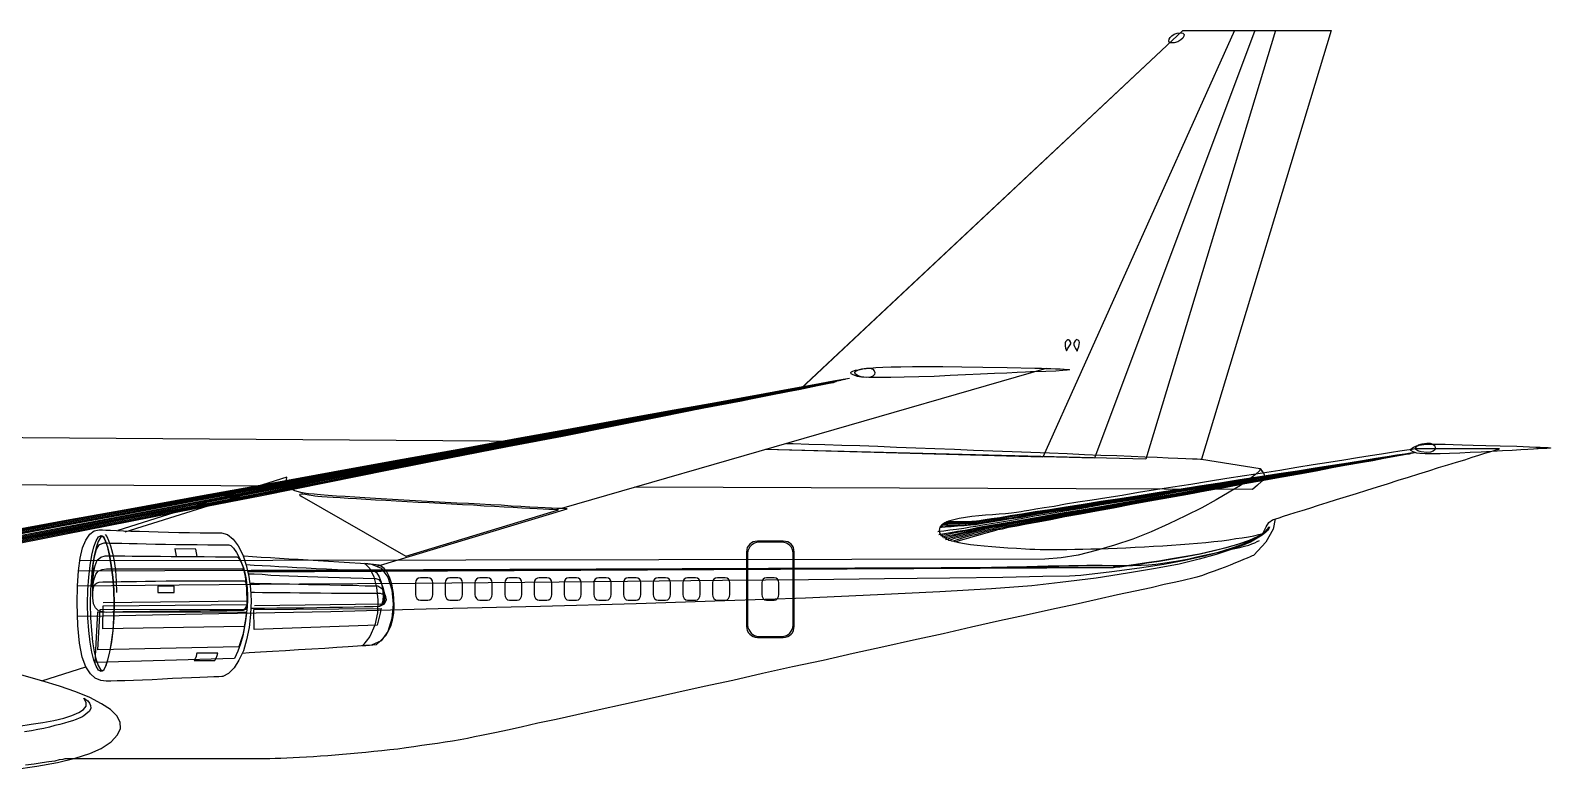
# Model space of a CAD drawing. Extents: x 895 to 2905, y -3 to 221.
# Drawn here: x 1522.3 to 1747.6, y -0.5 to 109 of the extents above; entities that cross this region are included whole.
import ezdxf

# ---------------------------------------------------------------- set-up
doc = ezdxf.new("R2010")
doc.units = 0
doc.header["$MEASUREMENT"] = 0
doc.layers.get('0').update_dxf_attribs({"linetype": 'CONTINUOUS'})

msp = doc.modelspace()

# ---------------------------------------------------------------- linework, layer by layer
for p, q in [((1672.8, 58.93), (1600.99, 38.2)), ((1524, 12.69), (1530.55, 14.72))]:
    msp.add_line(p, q)
at = {"linetype": 'Continuous'}
for points in [[(1700.7, 108.99), (1672.34, 45.77), (1631.21, 46.92)], [(1703.75, 108.99), (1679.96, 45.62), (1631.22, 46.93)], [(1636.47, 55.91), (1693.07, 108.99), (1706.8, 108.99), (1687.59, 45.47), (1631.23, 46.93)], [(1636.4, 55.9), (1693.07, 108.99)], [(1636.47, 55.91), (1693.07, 108.99), (1703.75, 108.99)], [(1636.47, 55.91), (1693.07, 108.99), (1700.7, 108.99)], [(1692.72, 108.63), (1693.07, 108.58), (1693.28, 108.38), (1693.23, 108.12), (1693.07, 107.82), (1692.77, 107.57), (1692.31, 107.31), (1691.8, 107.16), (1691.24, 107.16), (1691.04, 107.26), (1690.99, 107.41), (1691.04, 107.67), (1691.19, 107.92), (1691.45, 108.17), (1691.8, 108.43), (1692.21, 108.58), (1692.72, 108.63)], [(1693.07, 108.99), (1715.03, 108.99), (1695.82, 45.47), (1704.51, 44.09), (1704.96, 43.45)], [(1675.85, 61.52), (1675.9, 61.57), (1676, 61.83), (1676.2, 62.13), (1676.46, 62.59), (1676.46, 62.79), (1676.3, 63), (1676.15, 63.15), (1676.1, 63.2), (1676.05, 63.15), (1675.9, 63.05), (1675.69, 62.89), (1675.64, 62.74), (1675.64, 62.54), (1675.64, 62.28), (1675.69, 61.93), (1675.85, 61.52)], [(1677.42, 61.47), (1677.47, 61.57), (1677.52, 61.78), (1677.68, 62.18), (1677.78, 62.79), (1677.73, 62.95), (1677.57, 63.1), (1677.42, 63.15), (1677.32, 63.2), (1677.27, 63.15), (1677.12, 63), (1676.96, 62.79), (1676.91, 62.64), (1676.91, 62.44), (1677.02, 62.18), (1677.17, 61.88), (1677.42, 61.47)], [(1644.69, 58.68), (1644.95, 58.73), (1645.25, 58.78), (1645.66, 58.88), (1646.17, 58.93), (1646.78, 58.98), (1647.59, 59.08), (1648.61, 59.13), (1649.83, 59.18), (1651.3, 59.18), (1653.03, 59.24), (1655.11, 59.24), (1657.5, 59.24), (1660.3, 59.18), (1663.45, 59.13), (1667.05, 59.08), (1671.12, 58.98), (1671.27, 58.98), (1671.63, 58.98), (1672.14, 58.98), (1672.8, 58.93), (1673.51, 58.93), (1674.22, 58.88), (1674.88, 58.88), (1675.49, 58.83), (1675.95, 58.78), (1676.2, 58.78), (1676.25, 58.73), (1675.95, 58.68), (1675.29, 58.63), (1674.27, 58.52), (1672.75, 58.47), (1670.76, 58.42), (1670.51, 58.42), (1669.75, 58.37), (1668.53, 58.32), (1667, 58.22), (1665.17, 58.17), (1663.09, 58.07), (1660.85, 57.96), (1658.57, 57.86), (1656.23, 57.76), (1653.94, 57.71), (1651.76, 57.66), (1649.78, 57.61), (1648, 57.61), (1646.52, 57.61), (1645.46, 57.66), (1644.85, 57.76), (1644.24, 57.96), (1643.93, 58.12), (1643.88, 58.32), (1643.98, 58.42), (1644.19, 58.52), (1644.44, 58.63), (1644.59, 58.68), (1644.69, 58.68)], [(1646.22, 58.98), (1646.73, 58.98), (1647.13, 58.83), (1647.34, 58.57), (1647.44, 58.32), (1647.39, 58.02), (1647.13, 57.81), (1646.78, 57.66), (1646.22, 57.61), (1645.41, 57.71), (1644.85, 57.86), (1644.54, 58.12), (1644.49, 58.32), (1644.64, 58.52), (1645, 58.73), (1645.51, 58.88), (1646.22, 58.98)], [(1641.85, 57.05), (1641.24, 56.95), (1639.51, 56.59), (1636.66, 56.08), (1632.8, 55.37), (1628.08, 54.46), (1622.43, 53.44), (1616.08, 52.22), (1609.02, 50.9), (1601.29, 49.48), (1593.06, 47.96), (1584.37, 46.33), (1575.27, 44.6), (1565.87, 42.82), (1556.22, 41.04), (1546.41, 39.21), (1536.55, 37.33), (1526.64, 35.5), (1516.83, 33.67)], [(1641.85, 57.05), (1641.24, 56.95), (1639.51, 56.59), (1636.66, 56.08), (1632.8, 55.32), (1628.08, 54.46), (1622.49, 53.39), (1616.08, 52.17), (1609.02, 50.85), (1601.34, 49.38), (1593.11, 47.85), (1584.42, 46.18), (1575.32, 44.5), (1565.92, 42.72), (1556.27, 40.89), (1546.46, 39.01), (1536.6, 37.13), (1526.69, 35.3), (1516.88, 33.42)], [(1516.98, 33.83), (1526.79, 35.66), (1536.7, 37.54), (1546.61, 39.37), (1556.42, 41.2), (1566.08, 42.97), (1575.48, 44.75), (1584.62, 46.43), (1593.31, 48.06), (1601.55, 49.58), (1609.27, 51.06), (1616.34, 52.37), (1622.74, 53.54), (1628.33, 54.56), (1633.11, 55.47), (1636.97, 56.19), (1639.81, 56.69), (1641.54, 57.05), (1642.15, 57.15)], [(1516.98, 33.32), (1526.79, 35.2), (1536.65, 37.08), (1546.51, 38.96), (1556.32, 40.79), (1565.92, 42.62), (1575.32, 44.45), (1584.37, 46.13), (1593.06, 47.8), (1601.29, 49.38), (1608.97, 50.8), (1616.03, 52.17), (1622.38, 53.39), (1627.97, 54.46), (1632.75, 55.32), (1636.56, 56.08), (1639.41, 56.59), (1641.14, 56.95), (1641.75, 57.05)], [(1517.08, 33.17), (1526.89, 35.05), (1536.75, 36.93), (1546.61, 38.81), (1556.37, 40.69), (1565.97, 42.52), (1575.38, 44.35), (1584.42, 46.07), (1593.06, 47.7), (1601.29, 49.28), (1608.97, 50.75), (1616.03, 52.07), (1622.38, 53.29), (1627.97, 54.36), (1632.7, 55.27), (1636.51, 56.03), (1639.36, 56.54), (1641.09, 56.9), (1641.7, 57)], [(1517.14, 33.98), (1526.99, 35.81), (1536.9, 37.64), (1546.81, 39.52), (1556.62, 41.3), (1566.28, 43.13), (1575.73, 44.86), (1584.83, 46.53), (1593.57, 48.16), (1601.8, 49.68), (1609.53, 51.11), (1616.64, 52.43), (1622.99, 53.59), (1628.63, 54.66), (1633.41, 55.53), (1637.27, 56.24), (1640.07, 56.75), (1641.85, 57.1), (1642.46, 57.2)], [(1517.14, 33.06), (1526.94, 34.95), (1536.8, 36.83), (1546.61, 38.76), (1556.37, 40.64), (1565.97, 42.47), (1575.32, 44.25), (1584.37, 46.02), (1593.06, 47.65), (1601.24, 49.23), (1608.92, 50.7), (1615.93, 52.07), (1622.28, 53.29), (1627.87, 54.36), (1632.6, 55.27), (1636.41, 55.98), (1639.26, 56.54), (1640.98, 56.9), (1641.59, 57)], [(1517.19, 32.91), (1526.94, 34.79), (1536.75, 36.72), (1546.61, 38.6), (1556.37, 40.48), (1565.92, 42.37), (1575.27, 44.14), (1584.32, 45.92), (1592.96, 47.6), (1601.19, 49.17), (1608.81, 50.65), (1615.88, 52.02), (1622.18, 53.24), (1627.77, 54.31), (1632.5, 55.22), (1636.31, 55.93), (1639.15, 56.49), (1640.88, 56.85), (1641.49, 56.95)], [(1517.24, 34.18), (1527.1, 36.01), (1537.06, 37.84), (1546.97, 39.67), (1556.83, 41.45), (1566.48, 43.28), (1575.93, 45.01), (1585.08, 46.68), (1593.82, 48.31), (1602.06, 49.84), (1609.78, 51.26), (1616.9, 52.53), (1623.3, 53.7), (1628.94, 54.76), (1633.72, 55.63), (1637.53, 56.34), (1640.37, 56.85), (1642.15, 57.2), (1642.76, 57.3)], [(1517.39, 34.34), (1527.3, 36.11), (1537.21, 37.94), (1547.17, 39.77), (1557.03, 41.6), (1566.68, 43.38), (1576.14, 45.11), (1585.29, 46.79), (1594.03, 48.36), (1602.31, 49.89), (1610.03, 51.31), (1617.15, 52.63), (1623.55, 53.8), (1629.19, 54.81), (1633.97, 55.68), (1637.83, 56.39), (1640.68, 56.9), (1642.46, 57.25), (1643.07, 57.35)], [(1517.39, 32.76), (1527.15, 34.69), (1536.96, 36.57), (1546.76, 38.5), (1556.47, 40.38), (1566.08, 42.26), (1575.38, 44.04), (1584.42, 45.82), (1593.01, 47.5), (1601.19, 49.07), (1608.81, 50.55), (1615.83, 51.92), (1622.18, 53.14), (1627.72, 54.25), (1632.45, 55.17), (1636.26, 55.88), (1639.05, 56.44), (1640.78, 56.8), (1641.39, 56.9)], [(1517.54, 34.49), (1527.45, 36.32), (1537.41, 38.15), (1547.37, 39.93), (1557.23, 41.76), (1566.94, 43.53), (1576.39, 45.26), (1585.54, 46.94), (1594.28, 48.51), (1602.56, 50.04), (1610.34, 51.46), (1617.45, 52.73), (1623.86, 53.9), (1629.5, 54.92), (1634.28, 55.78), (1638.14, 56.49), (1640.98, 57), (1642.76, 57.35), (1643.37, 57.46)], [(1517.54, 32.61), (1527.25, 34.54), (1537.06, 36.42), (1546.81, 38.35), (1556.52, 40.28), (1566.08, 42.11), (1575.38, 43.94), (1584.37, 45.72), (1593.01, 47.4), (1601.14, 48.97), (1608.76, 50.5), (1615.78, 51.87), (1622.08, 53.09), (1627.67, 54.15), (1632.34, 55.12), (1636.16, 55.83), (1638.95, 56.39), (1640.68, 56.75), (1641.29, 56.85)], [(1517.64, 32.46), (1527.35, 34.39), (1537.16, 36.32), (1546.92, 38.25), (1556.62, 40.13), (1566.13, 42.06), (1575.43, 43.89), (1584.42, 45.67), (1593.01, 47.35), (1601.14, 48.92), (1608.76, 50.45), (1615.73, 51.82), (1622.03, 53.09), (1627.57, 54.15), (1632.29, 55.07), (1636.05, 55.83), (1638.85, 56.39), (1640.58, 56.75), (1641.19, 56.85)], [(1517.69, 34.64), (1527.6, 36.47), (1537.57, 38.25), (1547.53, 40.08), (1557.44, 41.86), (1567.14, 43.64), (1576.59, 45.36), (1585.79, 46.99), (1594.53, 48.62), (1602.82, 50.09), (1610.59, 51.51), (1617.71, 52.78), (1624.16, 53.95), (1629.8, 54.97), (1634.58, 55.88), (1638.44, 56.54), (1641.29, 57.1), (1643.07, 57.41), (1643.68, 57.51)], [(1396.74, 49.58), (1597.27, 48.17)], [(1396.74, 49.58), (1597.27, 48.17)], [(1396.74, 49.58), (1597.27, 48.17)], [(1634.34, 47.83), (1635.34, 47.8), (1637.63, 47.7), (1640.02, 47.65), (1642.56, 47.55), (1645.2, 47.5), (1647.9, 47.4), (1650.64, 47.29), (1653.49, 47.19), (1656.33, 47.09), (1659.23, 46.99), (1662.07, 46.84), (1664.92, 46.74), (1667.77, 46.63), (1670.56, 46.53), (1673.31, 46.43), (1675.95, 46.33), (1678.49, 46.18), (1680.93, 46.07), (1683.27, 46.02), (1685.4, 45.92), (1687.43, 45.82), (1689.26, 45.77), (1690.89, 45.67), (1692.31, 45.62), (1693.53, 45.57), (1694.5, 45.52), (1695.21, 45.52), (1695.67, 45.47), (1695.82, 45.47), (1704.51, 44.09), (1704.41, 43.79), (1703.85, 43.23), (1702.93, 42.52), (1701.61, 41.6), (1699.93, 40.59), (1698, 39.47), (1695.87, 38.3), (1693.48, 37.08), (1690.99, 35.91), (1688.35, 34.74), (1685.65, 33.67), (1682.96, 32.76), (1680.22, 31.95), (1677.57, 31.29), (1675.03, 30.88), (1672.64, 30.68), (1529.63, 30.43)], [(1634.34, 47.83), (1635.34, 47.8), (1637.63, 47.7), (1640.02, 47.65), (1642.56, 47.55), (1645.2, 47.5), (1647.9, 47.4), (1650.64, 47.29), (1653.49, 47.19), (1656.33, 47.09), (1659.23, 46.99), (1662.07, 46.84), (1664.92, 46.74), (1667.77, 46.63), (1670.56, 46.53), (1673.31, 46.43), (1675.95, 46.33), (1678.49, 46.18), (1680.93, 46.07), (1683.27, 46.02), (1685.4, 45.92), (1687.43, 45.82), (1689.26, 45.77), (1690.89, 45.67), (1692.31, 45.62), (1693.53, 45.57), (1694.5, 45.52), (1695.21, 45.52), (1695.67, 45.47), (1695.82, 45.47), (1704.51, 44.09), (1704.76, 43.74), (1705.02, 43.48), (1705.12, 43.18), (1705.17, 42.92), (1705.02, 42.62), (1704.71, 42.21), (1704.15, 41.65), (1703.39, 40.99), (1611.85, 41.33)], [(1727.78, 47.45), (1727.99, 47.5), (1728.19, 47.6), (1728.44, 47.6), (1728.75, 47.65), (1729.16, 47.7), (1729.61, 47.7), (1730.22, 47.7), (1731.04, 47.7), (1731.95, 47.7), (1733.12, 47.65), (1734.44, 47.6), (1736.07, 47.55), (1737.95, 47.5), (1740.08, 47.45), (1742.57, 47.4), (1745.37, 47.29), (1745.57, 47.29), (1746.03, 47.29), (1746.64, 47.24), (1747.2, 47.24), (1747.55, 47.19), (1747.55, 47.14), (1746.99, 47.09), (1745.72, 47.04), (1745.52, 47.04), (1745.01, 46.99), (1744.2, 46.94), (1743.13, 46.89), (1741.86, 46.79), (1740.44, 46.74), (1738.86, 46.63), (1737.29, 46.53), (1735.66, 46.48), (1734.09, 46.38), (1732.56, 46.33), (1731.19, 46.28), (1729.92, 46.28), (1728.95, 46.28), (1728.19, 46.33), (1727.73, 46.38), (1727.17, 46.58), (1726.87, 46.79), (1726.87, 46.99), (1727.02, 47.14), (1727.23, 47.29), (1727.48, 47.35), (1727.68, 47.45), (1727.78, 47.45)], [(1729.21, 47.85), (1729.72, 47.85), (1730.12, 47.7), (1730.38, 47.45), (1730.43, 47.19), (1730.38, 46.89), (1730.17, 46.68), (1729.77, 46.53), (1729.21, 46.48), (1728.39, 46.58), (1727.89, 46.74), (1727.58, 46.94), (1727.53, 47.14), (1727.68, 47.35), (1727.99, 47.6), (1728.55, 47.75), (1729.21, 47.85)], [(1726.97, 46.38), (1726.77, 46.33), (1726.26, 46.28), (1725.4, 46.13), (1724.23, 45.92), (1722.8, 45.67), (1721.13, 45.41), (1719.2, 45.06), (1717.06, 44.7), (1714.77, 44.35), (1712.28, 43.94), (1709.64, 43.48), (1706.9, 43.03), (1704.05, 42.57), (1701.15, 42.06), (1698.21, 41.55), (1695.26, 41.09), (1692.26, 40.59), (1689.31, 40.08), (1686.37, 39.57), (1683.52, 39.11), (1680.78, 38.66), (1678.13, 38.2), (1675.59, 37.79), (1673.25, 37.38), (1671.07, 37.03), (1669.09, 36.67), (1667.36, 36.37), (1665.89, 36.11), (1664.67, 35.91), (1663.75, 35.76), (1663.14, 35.66), (1662.89, 35.61), (1662.38, 35.5), (1661.62, 35.4), (1660.6, 35.25), (1659.53, 35.1), (1658.52, 35), (1657.65, 34.84), (1657.04, 34.79), (1656.79, 34.74)], [(1656.89, 34.34), (1657.14, 34.39), (1657.75, 34.49), (1658.62, 34.64), (1659.69, 34.84), (1660.8, 35), (1661.82, 35.2), (1662.63, 35.35), (1663.14, 35.45), (1663.4, 35.5), (1664.01, 35.61), (1664.92, 35.76), (1666.14, 35.96), (1667.61, 36.22), (1669.34, 36.52), (1671.27, 36.88), (1673.46, 37.23), (1675.8, 37.64), (1678.29, 38.05), (1680.93, 38.5), (1683.67, 38.96), (1686.52, 39.47), (1689.42, 39.98), (1692.36, 40.48), (1695.36, 40.99), (1698.31, 41.5), (1701.26, 42.01), (1704.15, 42.47), (1706.95, 42.97), (1709.69, 43.43), (1712.28, 43.89), (1714.77, 44.3), (1717.06, 44.7), (1719.2, 45.06), (1721.13, 45.36), (1722.8, 45.67), (1724.23, 45.92), (1725.34, 46.13), (1726.21, 46.28), (1726.72, 46.33), (1726.92, 46.38)], [(1656.94, 34.95), (1656.99, 34.59), (1657.2, 34.28), (1657.5, 34.03), (1657.96, 33.78), (1658.47, 33.52), (1659.13, 33.37), (1659.89, 33.17), (1660.7, 33.01), (1661.62, 32.86), (1662.58, 32.76), (1663.65, 32.66), (1664.77, 32.56), (1665.94, 32.46), (1667.16, 32.35), (1668.43, 32.3), (1669.75, 32.2), (1670.41, 32.15), (1671.12, 32.15), (1671.93, 32.1), (1672.85, 32.1), (1673.81, 32.1), (1674.83, 32.1), (1675.9, 32.1), (1677.07, 32.15), (1678.23, 32.15), (1679.45, 32.2), (1680.73, 32.2), (1682, 32.25), (1683.32, 32.3), (1684.64, 32.35), (1686.01, 32.46), (1687.38, 32.51), (1688.7, 32.61), (1690.08, 32.66), (1691.4, 32.76), (1692.72, 32.86), (1693.99, 32.96), (1695.26, 33.06), (1696.48, 33.17), (1697.65, 33.32), (1698.82, 33.42), (1699.88, 33.57), (1700.9, 33.73), (1701.87, 33.83), (1702.78, 33.98), (1703.59, 34.13), (1704.31, 34.34), (1704.97, 34.49), (1705.07, 34.79), (1705.42, 35.45), (1705.83, 36.11), (1706.34, 36.52), (1706.49, 36.57), (1706.85, 36.67), (1707.35, 36.83), (1707.96, 37.03), (1708.78, 37.28), (1709.69, 37.59), (1710.76, 37.89), (1711.88, 38.25), (1713.15, 38.66), (1714.47, 39.06), (1715.84, 39.52), (1717.32, 39.98), (1718.79, 40.43), (1720.31, 40.89), (1721.89, 41.4), (1723.41, 41.86), (1724.99, 42.37), (1726.51, 42.82), (1728.04, 43.33), (1729.51, 43.79), (1730.94, 44.25), (1732.31, 44.65), (1733.63, 45.06), (1734.85, 45.41), (1735.92, 45.77), (1736.93, 46.07), (1737.8, 46.38), (1738.56, 46.58), (1739.17, 46.79), (1739.63, 46.94), (1739.88, 46.99), (1739.98, 47.04), (1727.63, 47.04), (1727.48, 47.04), (1727.02, 46.94), (1726.26, 46.84), (1725.24, 46.68), (1723.97, 46.48), (1722.5, 46.23), (1720.82, 45.97), (1718.94, 45.67), (1716.91, 45.36), (1714.72, 45.01), (1712.39, 44.65), (1709.95, 44.25), (1707.46, 43.84), (1704.86, 43.43), (1702.22, 43.03), (1699.58, 42.62), (1696.89, 42.21), (1694.24, 41.76), (1691.6, 41.35), (1689.01, 40.94), (1686.52, 40.54), (1684.08, 40.13), (1681.79, 39.77), (1679.61, 39.42), (1677.52, 39.11), (1675.69, 38.81), (1674.02, 38.5), (1672.54, 38.3), (1671.27, 38.1), (1670.26, 37.89), (1669.54, 37.79), (1669.09, 37.69), (1668.43, 37.59), (1667.66, 37.49), (1666.8, 37.38), (1665.83, 37.33), (1664.87, 37.23), (1663.85, 37.18), (1662.84, 37.08), (1661.82, 36.98), (1660.85, 36.88), (1659.94, 36.72), (1659.13, 36.52), (1658.36, 36.32), (1657.81, 36.06), (1657.35, 35.76), (1657.04, 35.4), (1656.94, 34.95)], [(1726.97, 46.38), (1726.77, 46.33), (1726.26, 46.28), (1725.4, 46.13), (1724.23, 45.92), (1722.8, 45.72), (1721.13, 45.41), (1719.2, 45.11), (1717.06, 44.75), (1714.77, 44.4), (1712.28, 43.99), (1709.64, 43.53), (1706.9, 43.08), (1704.05, 42.62), (1701.15, 42.16), (1698.21, 41.65), (1695.21, 41.2), (1692.26, 40.69), (1689.26, 40.18), (1686.37, 39.72), (1683.52, 39.27), (1680.73, 38.81), (1678.08, 38.35), (1675.59, 37.94), (1673.2, 37.59), (1671.07, 37.23), (1669.09, 36.88), (1667.31, 36.62), (1665.83, 36.37), (1664.62, 36.17), (1663.7, 36.01), (1663.09, 35.91), (1662.84, 35.86), (1662.38, 35.76), (1661.62, 35.71), (1660.65, 35.61), (1659.69, 35.56), (1658.72, 35.45), (1657.86, 35.4), (1657.3, 35.35), (1657.09, 35.35)], [(1657.14, 34.18), (1657.4, 34.23), (1658.01, 34.34), (1658.87, 34.54), (1659.94, 34.74), (1661.06, 34.95), (1662.07, 35.15), (1662.94, 35.3), (1663.45, 35.4), (1663.7, 35.45), (1664.31, 35.56), (1665.22, 35.71), (1666.39, 35.91), (1667.87, 36.22), (1669.6, 36.47), (1671.58, 36.83), (1673.71, 37.18), (1676.05, 37.59), (1678.54, 38.05), (1681.13, 38.5), (1683.88, 38.96), (1686.72, 39.47), (1689.62, 39.98), (1692.52, 40.43), (1695.51, 40.99), (1698.46, 41.5), (1701.36, 41.96), (1704.25, 42.47), (1707.05, 42.97), (1709.74, 43.43), (1712.39, 43.89), (1714.83, 44.3), (1717.11, 44.7), (1719.25, 45.06), (1721.13, 45.36), (1722.8, 45.67), (1724.23, 45.92), (1725.4, 46.13), (1726.21, 46.28), (1726.72, 46.33), (1726.92, 46.38)], [(1657.3, 35.61), (1657.5, 35.61), (1658.06, 35.66), (1658.87, 35.66), (1659.84, 35.71), (1660.8, 35.76), (1661.72, 35.86), (1662.48, 35.91), (1662.99, 35.96), (1663.24, 36.01), (1663.85, 36.11), (1664.77, 36.27), (1665.99, 36.47), (1667.46, 36.72), (1669.19, 36.98), (1671.17, 37.33), (1673.36, 37.69), (1675.69, 38.05), (1678.23, 38.5), (1680.88, 38.91), (1683.62, 39.37), (1686.47, 39.82), (1689.42, 40.28), (1692.36, 40.79), (1695.36, 41.3), (1698.36, 41.76), (1701.31, 42.26), (1704.2, 42.72), (1707.05, 43.18), (1709.79, 43.64), (1712.44, 44.04), (1714.88, 44.45), (1717.21, 44.8), (1719.35, 45.16), (1721.28, 45.47), (1722.96, 45.77), (1724.38, 45.97), (1725.55, 46.18), (1726.41, 46.33), (1726.92, 46.38), (1727.12, 46.43)], [(1657.4, 33.98), (1657.65, 34.03), (1658.26, 34.18), (1659.18, 34.34), (1660.24, 34.59), (1661.36, 34.84), (1662.38, 35.05), (1663.19, 35.25), (1663.75, 35.35), (1664.01, 35.4), (1664.62, 35.5), (1665.48, 35.66), (1666.7, 35.86), (1668.17, 36.17), (1669.9, 36.47), (1671.83, 36.77), (1673.97, 37.18), (1676.3, 37.59), (1678.74, 37.99), (1681.39, 38.45), (1684.08, 38.91), (1686.93, 39.42), (1689.77, 39.93), (1692.72, 40.43), (1695.67, 40.94), (1698.56, 41.45), (1701.51, 41.96), (1704.36, 42.47), (1707.15, 42.92), (1709.84, 43.43), (1712.44, 43.84), (1714.88, 44.3), (1717.16, 44.7), (1719.25, 45.06), (1721.18, 45.36), (1722.8, 45.67), (1724.23, 45.92), (1725.4, 46.13), (1726.21, 46.28), (1726.72, 46.33), (1726.92, 46.38)], [(1657.5, 35.86), (1657.7, 35.86), (1658.26, 35.86), (1659.08, 35.91), (1659.99, 35.91), (1660.96, 35.96), (1661.87, 36.01), (1662.63, 36.06), (1663.09, 36.11), (1663.34, 36.17), (1663.95, 36.27), (1664.87, 36.42), (1666.09, 36.62), (1667.56, 36.83), (1669.29, 37.13), (1671.27, 37.44), (1673.46, 37.79), (1675.8, 38.2), (1678.34, 38.6), (1680.98, 39.01), (1683.77, 39.47), (1686.62, 39.93), (1689.52, 40.38), (1692.52, 40.89), (1695.51, 41.35), (1698.46, 41.86), (1701.41, 42.31), (1704.36, 42.77), (1707.2, 43.23), (1709.95, 43.69), (1712.54, 44.09), (1715.03, 44.5), (1717.37, 44.91), (1719.5, 45.21), (1721.43, 45.52), (1723.11, 45.82), (1724.53, 46.02), (1725.7, 46.23), (1726.56, 46.38), (1727.07, 46.43), (1727.28, 46.48)], [(1657.65, 33.83), (1657.91, 33.88), (1658.52, 34.03), (1659.43, 34.23), (1660.5, 34.54), (1661.62, 34.79), (1662.63, 35.05), (1663.5, 35.25), (1664.01, 35.35), (1664.26, 35.4), (1664.87, 35.5), (1665.78, 35.66), (1666.95, 35.86), (1668.43, 36.11), (1670.1, 36.42), (1672.03, 36.77), (1674.17, 37.13), (1676.51, 37.54), (1678.95, 37.99), (1681.59, 38.45), (1684.28, 38.91), (1687.08, 39.42), (1689.92, 39.93), (1692.82, 40.43), (1695.77, 40.94), (1698.66, 41.45), (1701.56, 41.96), (1704.41, 42.47), (1707.2, 42.92), (1709.9, 43.38), (1712.49, 43.84), (1714.88, 44.3), (1717.16, 44.7), (1719.25, 45.06), (1721.13, 45.36), (1722.8, 45.67), (1724.23, 45.92), (1725.34, 46.13), (1726.16, 46.28), (1726.67, 46.33), (1726.87, 46.38)], [(1657.75, 36.06), (1657.96, 36.06), (1658.47, 36.06), (1659.18, 36.06), (1660.09, 36.11), (1660.96, 36.11), (1661.82, 36.17), (1662.53, 36.22), (1662.99, 36.27), (1663.24, 36.32), (1663.85, 36.42), (1664.77, 36.57), (1665.99, 36.72), (1667.51, 36.98), (1669.24, 37.28), (1671.22, 37.59), (1673.41, 37.94), (1675.8, 38.3), (1678.29, 38.71), (1680.98, 39.11), (1683.72, 39.57), (1686.62, 40.03), (1689.52, 40.48), (1692.52, 40.94), (1695.51, 41.45), (1698.51, 41.91), (1701.46, 42.37), (1704.41, 42.82), (1707.25, 43.28), (1710, 43.74), (1712.64, 44.14), (1715.13, 44.55), (1717.42, 44.91), (1719.6, 45.26), (1721.53, 45.57), (1723.21, 45.82), (1724.63, 46.02), (1725.8, 46.23), (1726.67, 46.38), (1727.17, 46.43), (1727.38, 46.48)], [(1657.91, 33.62), (1658.16, 33.67), (1658.77, 33.88), (1659.69, 34.08), (1660.75, 34.39), (1661.87, 34.69), (1662.94, 34.95), (1663.75, 35.15), (1664.31, 35.3), (1664.56, 35.35), (1665.17, 35.45), (1666.04, 35.61), (1667.26, 35.86), (1668.68, 36.11), (1670.41, 36.42), (1672.34, 36.72), (1674.47, 37.13), (1676.76, 37.54), (1679.2, 37.94), (1681.79, 38.4), (1684.49, 38.91), (1687.28, 39.37), (1690.13, 39.87), (1693.02, 40.38), (1695.92, 40.94), (1698.82, 41.45), (1701.71, 41.96), (1704.56, 42.42), (1707.3, 42.92), (1710, 43.38), (1712.54, 43.84), (1714.98, 44.3), (1717.21, 44.7), (1719.3, 45.06), (1721.18, 45.36), (1722.8, 45.67), (1724.23, 45.92), (1725.34, 46.13), (1726.16, 46.28), (1726.72, 46.33), (1726.87, 46.38)], [(1658.06, 36.27), (1658.21, 36.27), (1658.72, 36.27), (1659.38, 36.27), (1660.19, 36.27), (1661.01, 36.27), (1661.82, 36.32), (1662.48, 36.37), (1662.94, 36.42), (1663.19, 36.47), (1663.8, 36.57), (1664.72, 36.72), (1665.94, 36.88), (1667.46, 37.13), (1669.19, 37.38), (1671.17, 37.74), (1673.36, 38.05), (1675.74, 38.45), (1678.29, 38.81), (1680.93, 39.27), (1683.72, 39.67), (1686.62, 40.13), (1689.57, 40.59), (1692.52, 41.04), (1695.56, 41.55), (1698.56, 42.01), (1701.51, 42.47), (1704.46, 42.92), (1707.3, 43.38), (1710.05, 43.79), (1712.69, 44.19), (1715.23, 44.6), (1717.57, 44.96), (1719.7, 45.31), (1721.64, 45.62), (1723.36, 45.87), (1724.79, 46.13), (1725.95, 46.28), (1726.82, 46.43), (1727.33, 46.48), (1727.53, 46.53)], [(1658.36, 33.52), (1658.62, 33.57), (1659.23, 33.78), (1660.14, 33.98), (1661.21, 34.28), (1662.28, 34.59), (1663.29, 34.84), (1664.16, 35.05), (1664.67, 35.2), (1664.92, 35.25), (1665.53, 35.35), (1666.44, 35.56), (1667.66, 35.76), (1669.09, 36.01), (1670.82, 36.37), (1672.7, 36.67), (1674.83, 37.08), (1677.12, 37.49), (1679.56, 37.94), (1682.15, 38.4), (1684.84, 38.86), (1687.59, 39.37), (1690.43, 39.87), (1693.28, 40.38), (1696.17, 40.89), (1699.07, 41.4), (1701.92, 41.91), (1704.71, 42.42), (1707.46, 42.92), (1710.1, 43.38), (1712.64, 43.84), (1715.08, 44.3), (1717.32, 44.65), (1719.35, 45.06), (1721.23, 45.36), (1722.85, 45.67), (1724.23, 45.92), (1725.34, 46.13), (1726.16, 46.28), (1726.72, 46.33), (1726.87, 46.38)], [(1658.82, 33.37), (1659.08, 33.42), (1659.69, 33.62), (1660.55, 33.88), (1661.62, 34.18), (1662.68, 34.44), (1663.7, 34.74), (1664.51, 34.95), (1665.02, 35.1), (1665.33, 35.15), (1665.94, 35.3), (1666.85, 35.45), (1668.07, 35.71), (1669.49, 35.96), (1671.22, 36.27), (1673.15, 36.62), (1675.24, 37.03), (1677.52, 37.44), (1679.96, 37.89), (1682.5, 38.35), (1685.15, 38.81), (1687.89, 39.32), (1690.69, 39.82), (1693.53, 40.33), (1696.43, 40.89), (1699.27, 41.4), (1702.12, 41.91), (1704.92, 42.42), (1707.61, 42.87), (1710.25, 43.33), (1712.74, 43.79), (1715.13, 44.25), (1717.37, 44.65), (1719.4, 45.01), (1721.23, 45.31), (1722.85, 45.62), (1724.23, 45.87), (1725.34, 46.07), (1726.16, 46.23), (1726.67, 46.28), (1726.82, 46.33)], [(1659.28, 33.27), (1659.53, 33.32), (1660.14, 33.52), (1661.01, 33.73), (1662.02, 34.03), (1663.09, 34.34), (1664.11, 34.64), (1664.87, 34.84), (1665.38, 35), (1665.68, 35.1), (1666.34, 35.2), (1667.26, 35.4), (1668.48, 35.61), (1669.9, 35.91), (1671.63, 36.22), (1673.51, 36.57), (1675.59, 36.98), (1677.88, 37.38), (1680.27, 37.84), (1682.81, 38.3), (1685.45, 38.81), (1688.2, 39.32), (1690.99, 39.82), (1693.79, 40.33), (1696.63, 40.84), (1699.48, 41.35), (1702.27, 41.91), (1705.07, 42.37), (1707.76, 42.87), (1710.35, 43.33), (1712.84, 43.79), (1715.18, 44.25), (1717.37, 44.65), (1719.4, 45.01), (1721.23, 45.31), (1722.85, 45.62), (1724.18, 45.87), (1725.29, 46.07), (1726.11, 46.23), (1726.62, 46.28), (1726.77, 46.33)], [(1573.6, 29.66), (1573.6, 29.66), (1573.7, 29.66), (1601.85, 38.15), (1601.75, 38.15), (1601.45, 38.15), (1600.99, 38.2), (1600.33, 38.2), (1599.51, 38.25), (1598.6, 38.3), (1597.48, 38.35), (1596.31, 38.4), (1594.99, 38.5), (1593.57, 38.55), (1592.09, 38.66), (1590.52, 38.71), (1588.89, 38.81), (1587.22, 38.91), (1585.49, 38.96), (1583.76, 39.06), (1581.98, 39.16), (1580.25, 39.27), (1578.48, 39.37), (1576.8, 39.47), (1575.12, 39.57), (1573.44, 39.67), (1571.87, 39.77), (1570.39, 39.87), (1568.97, 39.98), (1567.65, 40.03), (1566.43, 40.13), (1565.31, 40.23), (1564.35, 40.33), (1563.53, 40.38), (1562.87, 40.48), (1562.37, 40.54), (1561.5, 40.79), (1560.89, 41.09), (1560.54, 41.45), (1560.33, 41.86), (1560.23, 42.21), (1560.28, 42.52), (1560.33, 42.72), (1560.33, 42.82), (1535.25, 34.94)], [(1563.43, 41.51), (1279.76, 42.57)], [(1559.32, 41.91), (1536.29, 34.69)], [(1562.52, 39.98), (1577.92, 31.13), (1600.58, 37.99), (1600.48, 37.99), (1600.18, 37.99), (1599.72, 38.05), (1599.11, 38.05), (1598.29, 38.1), (1597.38, 38.15), (1596.31, 38.2), (1595.14, 38.25), (1593.87, 38.35), (1592.5, 38.4), (1591.08, 38.5), (1589.55, 38.55), (1587.98, 38.66), (1586.35, 38.71), (1584.73, 38.81), (1583.1, 38.91), (1581.42, 39.01), (1579.75, 39.06), (1578.12, 39.16), (1576.49, 39.27), (1574.97, 39.37), (1573.44, 39.42), (1572.02, 39.52), (1570.65, 39.62), (1569.38, 39.67), (1568.21, 39.77), (1567.19, 39.82), (1566.28, 39.87), (1565.52, 39.93), (1564.91, 39.98), (1564.45, 40.03), (1564.19, 40.08), (1563.58, 40.18), (1563.08, 40.28), (1562.67, 40.33), (1562.42, 40.33), (1562.26, 40.28), (1562.21, 40.23), (1562.31, 40.13), (1562.52, 39.98)], [(1706.76, 36.65), (1706.44, 35.15), (1705.37, 33.22), (1703.59, 31.29), (1703.54, 31.24), (1703.34, 31.18), (1703.03, 31.03), (1702.58, 30.83), (1702.07, 30.63), (1701.51, 30.37), (1700.85, 30.12), (1700.09, 29.81), (1699.33, 29.51), (1698.51, 29.2), (1697.7, 28.9), (1696.83, 28.59), (1695.97, 28.29), (1695.16, 28.03), (1694.34, 27.83), (1693.53, 27.63), (1692.92, 27.47), (1691.8, 27.22), (1690.28, 26.92), (1688.35, 26.46), (1686.01, 25.95), (1683.37, 25.39), (1680.37, 24.73), (1677.12, 23.97), (1673.61, 23.21), (1669.85, 22.39), (1665.89, 21.53), (1661.77, 20.61), (1657.55, 19.65), (1653.18, 18.68), (1648.76, 17.72), (1644.24, 16.7), (1639.76, 15.68), (1635.24, 14.72), (1630.77, 13.75), (1626.4, 12.74), (1622.13, 11.82), (1617.96, 10.91), (1614, 9.99), (1610.19, 9.18), (1606.58, 8.37), (1603.28, 7.65), (1600.23, 6.94), (1597.48, 6.38), (1595.04, 5.83), (1593.01, 5.37), (1591.38, 5.01), (1590.16, 4.76), (1589.15, 4.55), (1588.13, 4.35), (1587.06, 4.15), (1586, 3.95), (1584.88, 3.74), (1583.76, 3.59), (1582.64, 3.39), (1581.47, 3.23), (1580.3, 3.08), (1579.14, 2.88), (1577.97, 2.73), (1576.75, 2.57), (1575.58, 2.47), (1574.41, 2.32), (1573.19, 2.22), (1572.02, 2.06), (1570.85, 1.96), (1569.73, 1.86), (1568.57, 1.76), (1567.45, 1.66), (1566.38, 1.56), (1565.31, 1.51), (1564.25, 1.4), (1563.23, 1.35), (1562.21, 1.3), (1561.25, 1.25), (1560.33, 1.2), (1559.42, 1.15), (1558.6, 1.15), (1557.79, 1.1), (1557.03, 1.1), (1556.32, 1.1), (1554.84, 1.1), (1553.22, 1.1), (1551.39, 1.1), (1549.51, 1.1), (1547.47, 1.1), (1545.44, 1.1), (1543.31, 1.1), (1541.22, 1.1), (1539.14, 1.1), (1537.11, 1.1), (1535.13, 1.1), (1533.3, 1.1), (1531.57, 1.1), (1529.99, 1.1), (1528.67, 1.1), (1527.5, 1.1), (1527.4, 1.1), (1527.1, 1), (1526.59, 0.95), (1525.93, 0.79), (1525.06, 0.69), (1524.05, 0.54), (1522.88, 0.34), (1521.61, 0.18)], [(1532.53, 35.05), (1532.64, 35.05), (1532.99, 35.05), (1533.5, 35), (1534.21, 35), (1535.07, 34.95), (1536.09, 34.89), (1537.21, 34.84), (1538.48, 34.84), (1539.85, 34.79), (1541.27, 34.74), (1542.8, 34.69), (1544.32, 34.64), (1545.9, 34.64), (1547.47, 34.59), (1549.05, 34.59), (1550.63, 34.59), (1551.54, 34.34), (1552.35, 33.67), (1553.12, 32.66), (1553.78, 31.34), (1554.28, 29.81), (1554.69, 28.14), (1554.95, 26.31), (1555.05, 24.53), (1554.95, 22.49), (1554.74, 20.56), (1554.34, 18.73), (1553.88, 17.11), (1553.22, 15.74), (1552.51, 14.57), (1551.69, 13.75), (1550.83, 13.3), (1550.68, 13.3), (1550.22, 13.25), (1549.51, 13.25), (1548.54, 13.19), (1547.42, 13.14), (1546.2, 13.09), (1544.78, 13.04), (1543.36, 12.99), (1541.88, 12.89), (1540.36, 12.84), (1538.94, 12.79), (1537.57, 12.74), (1536.29, 12.69), (1535.18, 12.69), (1534.26, 12.64), (1533.55, 12.64), (1532.74, 12.74), (1531.92, 13.04), (1531.21, 13.7), (1530.55, 14.72), (1529.99, 16.19), (1529.59, 18.23), (1529.33, 20.87), (1529.23, 24.17), (1529.28, 26.76), (1529.43, 28.95), (1529.69, 30.83), (1530.04, 32.35), (1530.55, 33.52), (1531.11, 34.39), (1531.77, 34.89), (1532.53, 35.05)], [(1529.43, 28.94), (1682.81, 29.56), (1683.06, 29.61), (1683.72, 29.66), (1684.74, 29.76), (1686.11, 29.96), (1687.69, 30.17), (1689.52, 30.42), (1691.45, 30.78), (1693.53, 31.13), (1695.56, 31.49), (1697.6, 31.95), (1699.53, 32.4), (1701.36, 32.96), (1702.93, 33.52), (1704.25, 34.08), (1705.27, 34.74), (1705.88, 35.4), (1705.83, 35.35), (1705.78, 35.2), (1705.53, 34.95), (1705.22, 34.64), (1704.66, 34.28), (1703.95, 33.83), (1702.98, 33.37), (1701.76, 32.81), (1700.19, 32.25), (1698.31, 31.69), (1696.02, 31.08), (1693.38, 30.47), (1690.23, 29.91), (1686.67, 29.36), (1682.55, 28.8), (1677.93, 28.29), (1676.25, 28.19), (1672.34, 28.14), (1666.39, 27.98), (1658.52, 27.88), (1648.86, 27.78), (1637.58, 27.63), (1624.87, 27.53), (1610.8, 27.37), (1595.6, 27.22), (1579.34, 27.07), (1562.21, 26.97), (1544.37, 26.81), (1529.28, 26.69)], [(1554.53, 28.81), (1682.81, 29.46), (1683.06, 29.51), (1683.72, 29.56), (1684.74, 29.71), (1686.11, 29.86), (1687.74, 30.12), (1689.57, 30.37), (1691.55, 30.73), (1693.58, 31.08), (1695.62, 31.49), (1697.7, 31.95), (1699.63, 32.46), (1701.41, 32.96), (1702.98, 33.52), (1704.31, 34.13), (1705.32, 34.79), (1705.93, 35.45), (1705.93, 35.4), (1705.83, 35.25), (1705.68, 35), (1705.32, 34.64), (1704.81, 34.23), (1704.1, 33.78), (1703.09, 33.22), (1701.76, 32.66), (1700.09, 32.05), (1698, 31.39), (1695.51, 30.68), (1692.52, 29.96), (1689.01, 29.3), (1684.89, 28.59), (1680.22, 27.88), (1674.88, 27.22), (1670.71, 26.76), (1664.72, 26.31), (1657.04, 25.85), (1647.84, 25.39), (1637.17, 24.93), (1625.23, 24.53), (1612.07, 24.07), (1597.89, 23.66), (1582.74, 23.31), (1566.84, 22.9), (1550.22, 22.6), (1532.99, 22.24), (1529.29, 22.18)], [(1530.76, 24.07), (1530.81, 26.15), (1530.96, 28.03), (1531.16, 29.76), (1531.42, 31.29), (1531.72, 32.51), (1532.08, 33.42), (1532.43, 33.98), (1532.79, 34.18), (1533.09, 33.98), (1533.4, 33.42), (1533.75, 32.51), (1534.06, 31.29), (1534.31, 29.76), (1534.52, 28.03), (1534.67, 26.15), (1534.72, 24.07), (1534.67, 21.99), (1534.52, 20.11), (1534.31, 18.38), (1534.06, 16.9), (1533.75, 15.74), (1533.45, 14.82), (1533.14, 14.26), (1532.79, 14.06), (1532.43, 14.26), (1532.08, 14.82), (1531.72, 15.74), (1531.42, 16.9), (1531.16, 18.38), (1530.96, 20.11), (1530.81, 21.99), (1530.76, 24.07)], [(1532.99, 14.16), (1533.25, 14.36), (1533.55, 14.92), (1533.8, 15.79), (1534.11, 16.96), (1534.36, 18.43), (1534.57, 20.11), (1534.67, 21.99), (1534.72, 24.07), (1534.67, 26.15), (1534.52, 28.03), (1534.31, 29.76), (1534.06, 31.24), (1533.8, 32.4), (1533.5, 33.32), (1533.25, 33.88), (1532.99, 34.08), (1532.69, 33.88), (1532.38, 33.32), (1532.08, 32.4), (1531.77, 31.24), (1531.52, 29.76), (1531.37, 28.03), (1531.21, 26.15), (1531.16, 24.07), (1531.21, 21.99), (1531.37, 20.11), (1531.52, 18.43), (1531.77, 16.96), (1532.08, 15.79), (1532.38, 14.92), (1532.69, 14.36), (1532.99, 14.16)], [(1533.4, 34.34), (1533.65, 34.03), (1533.91, 33.47), (1534.21, 32.66), (1534.47, 31.59), (1534.72, 30.37), (1534.92, 29), (1535.02, 27.42), (1535.07, 25.75)], [(1551.74, 32.81), (1552, 32.71), (1552.4, 32.3), (1552.86, 31.69), (1553.32, 30.83), (1553.78, 29.61), (1554.13, 28.14), (1554.34, 26.36), (1554.39, 24.22), (1554.34, 23.82), (1554.18, 23.46), (1553.98, 23.21), (1553.73, 23.1), (1553.57, 23.1), (1553.07, 23.1), (1552.35, 23.1), (1551.34, 23.05), (1550.22, 23.05), (1548.9, 23.05), (1547.42, 23), (1545.95, 23), (1544.43, 23), (1542.85, 22.95), (1541.38, 22.95), (1540, 22.95), (1538.68, 22.9), (1537.57, 22.9), (1536.65, 22.9), (1535.99, 22.9), (1535.18, 22.85), (1534.41, 22.85), (1533.65, 22.8), (1532.99, 22.9), (1532.43, 23.05), (1531.97, 23.46), (1531.67, 24.07), (1531.57, 24.98), (1531.57, 25.95), (1531.52, 27.12), (1531.57, 28.49), (1531.62, 29.81), (1531.82, 31.08), (1532.13, 32.15), (1532.58, 32.86), (1533.25, 33.12), (1533.35, 33.12), (1533.7, 33.12), (1534.26, 33.06), (1534.97, 33.06), (1535.89, 33.06), (1536.96, 33.01), (1538.12, 33.01), (1539.45, 32.96), (1540.87, 32.91), (1542.34, 32.91), (1543.87, 32.86), (1545.44, 32.86), (1547.02, 32.86), (1548.59, 32.81), (1550.22, 32.81), (1551.74, 32.81)], [(1546.81, 32.15), (1543.71, 32.2), (1543.92, 31.13), (1547.02, 31.08), (1546.81, 32.15)], [(1635.5, 25.75), (1635.5, 31.74), (1635.44, 32.1), (1635.39, 32.4), (1635.24, 32.66), (1635.04, 32.91), (1634.78, 33.12), (1634.53, 33.27), (1634.22, 33.32), (1633.87, 33.37), (1630.06, 33.37), (1629.7, 33.32), (1629.4, 33.27), (1629.14, 33.12), (1628.89, 32.91), (1628.69, 32.66), (1628.53, 32.4), (1628.48, 32.1), (1628.43, 31.74), (1628.43, 25.75)], [(1635.34, 25.75), (1635.34, 31.59), (1635.29, 31.9), (1635.19, 32.2), (1635.04, 32.51), (1634.83, 32.71), (1634.58, 32.91), (1634.33, 33.06), (1634.02, 33.17), (1633.67, 33.22), (1630.26, 33.22), (1629.91, 33.17), (1629.6, 33.06), (1629.35, 32.91), (1629.09, 32.71), (1628.89, 32.51), (1628.74, 32.2), (1628.63, 31.9), (1628.58, 31.59), (1628.58, 25.65)], [(1663.24, 29.46), (1663.45, 29.46), (1663.95, 29.46), (1664.72, 29.51), (1665.78, 29.51), (1667.05, 29.56), (1668.43, 29.56), (1669.95, 29.61), (1671.53, 29.66), (1673.1, 29.71), (1674.68, 29.71), (1676.2, 29.76), (1677.57, 29.76), (1678.84, 29.81), (1679.86, 29.81), (1680.62, 29.81), (1681.13, 29.81), (1682.76, 29.76), (1684.28, 29.76), (1685.6, 29.76), (1686.87, 29.81), (1687.99, 29.86), (1689.06, 29.96), (1690.08, 30.07), (1691.04, 30.22), (1692.01, 30.37), (1692.92, 30.52), (1693.94, 30.73), (1694.95, 30.98), (1696.02, 31.24), (1697.19, 31.49), (1698.46, 31.74), (1699.83, 32.05), (1700.75, 32.25), (1701.51, 32.4), (1702.22, 32.61), (1702.83, 32.76), (1703.29, 32.96), (1703.75, 33.12), (1704.1, 33.32), (1704.41, 33.47)], [(1552.91, 31.03), (1553.12, 30.93), (1553.32, 30.63), (1553.62, 30.12), (1553.88, 29.41), (1554.13, 28.44), (1554.34, 27.27), (1554.44, 25.9), (1554.44, 24.27), (1554.39, 23.87), (1554.23, 23.46), (1554.03, 23.21), (1553.73, 23.1), (1553.57, 23.1), (1553.07, 23.1), (1552.35, 23.1), (1551.34, 23.05), (1550.22, 23.05), (1548.9, 23.05), (1547.42, 23), (1545.95, 23), (1544.43, 23), (1542.85, 22.95), (1541.38, 22.95), (1540, 22.95), (1538.68, 22.9), (1537.57, 22.9), (1536.65, 22.9), (1535.99, 22.9), (1535.18, 22.85), (1534.41, 22.85), (1533.65, 22.8), (1532.99, 22.9), (1532.43, 23.05), (1531.97, 23.46), (1531.67, 24.07), (1531.57, 24.98), (1531.57, 25.85), (1531.57, 26.81), (1531.62, 27.88), (1531.72, 28.85), (1531.92, 29.76), (1532.23, 30.52), (1532.74, 30.98), (1533.4, 31.18), (1533.55, 31.18), (1533.91, 31.18), (1534.52, 31.18), (1535.33, 31.18), (1536.29, 31.18), (1537.41, 31.13), (1538.73, 31.13), (1540.11, 31.13), (1541.58, 31.13), (1543.16, 31.08), (1544.78, 31.08), (1546.46, 31.08), (1548.08, 31.08), (1549.76, 31.03), (1551.34, 31.03), (1552.91, 31.03)], [(1553.83, 31.19), (1553.98, 31.18), (1555.25, 31.08), (1556.52, 30.98), (1557.89, 30.93), (1559.21, 30.83), (1560.59, 30.73), (1562.01, 30.68), (1563.48, 30.57), (1564.96, 30.47), (1566.48, 30.37), (1568.01, 30.27), (1569.58, 30.17), (1571.21, 30.07), (1572.88, 29.96), (1574.31, 29.36), (1575.27, 28.03), (1575.88, 26.15), (1576.09, 24.02), (1575.88, 21.88), (1575.27, 19.95), (1574.31, 18.58), (1572.88, 17.97), (1571.97, 17.92), (1570.8, 17.82), (1569.38, 17.72), (1567.7, 17.62), (1565.92, 17.46), (1564.04, 17.36), (1562.06, 17.26), (1560.13, 17.11), (1558.2, 17.01), (1556.42, 16.9), (1554.74, 16.8), (1553.7, 16.73)], [(1554.25, 29.92), (1554.28, 29.91), (1555.45, 29.81), (1556.67, 29.76), (1557.89, 29.71), (1559.11, 29.61), (1560.43, 29.56), (1561.81, 29.46), (1563.18, 29.41), (1564.65, 29.3), (1566.18, 29.25), (1567.8, 29.15), (1569.48, 29.1), (1571.26, 29), (1573.14, 28.95)], [(1554.49, 28.96), (1664.21, 29.41)], [(1571.87, 30.02), (1572.63, 29.3), (1573.19, 28.08), (1573.6, 26.51), (1573.8, 24.68), (1573.75, 22.75), (1573.34, 20.92), (1572.63, 19.24), (1571.51, 17.87), (1573.6, 18.07), (1574.05, 18.43), (1574.51, 18.89), (1574.97, 19.39), (1575.38, 20.06), (1575.73, 20.77), (1575.98, 21.63), (1576.19, 22.7), (1576.24, 23.87), (1576.14, 25.59), (1575.88, 26.97), (1575.53, 28.03), (1575.12, 28.8), (1574.71, 29.3), (1574.36, 29.61), (1574.1, 29.76), (1574, 29.81), (1571.87, 30.02)], [(1553.68, 29.25), (1553.98, 28.95), (1554.23, 27.98), (1554.44, 26.46), (1554.44, 24.32), (1554.39, 23.92), (1554.28, 23.51), (1554.08, 23.21), (1553.78, 23.1), (1553.62, 23.1), (1553.12, 23.1), (1552.4, 23.1), (1551.39, 23.05), (1550.22, 23.05), (1548.9, 23.05), (1547.47, 23), (1545.95, 23), (1544.43, 23), (1542.9, 22.95), (1541.38, 22.95), (1540, 22.95), (1538.68, 22.9), (1537.57, 22.9), (1536.65, 22.9), (1535.99, 22.9), (1535.18, 22.85), (1534.41, 22.85), (1533.65, 22.8), (1532.99, 22.9), (1532.43, 23.05), (1531.97, 23.46), (1531.67, 24.07), (1531.57, 24.98), (1531.57, 25.75), (1531.57, 26.51), (1531.67, 27.27), (1531.82, 27.88), (1532.03, 28.44), (1532.38, 28.9), (1532.94, 29.15), (1533.6, 29.25), (1533.75, 29.25), (1534.11, 29.25), (1534.77, 29.25), (1535.58, 29.25), (1536.65, 29.25), (1537.82, 29.25), (1539.14, 29.25), (1540.61, 29.25), (1542.14, 29.25), (1543.77, 29.25), (1545.44, 29.25), (1547.12, 29.25), (1548.85, 29.25), (1550.47, 29.25), (1552.1, 29.25), (1553.68, 29.25)], [(1554.03, 27.47), (1554.23, 27.22), (1554.39, 26.56), (1554.49, 25.59), (1554.49, 24.37), (1554.44, 23.92), (1554.34, 23.51), (1554.13, 23.21), (1553.83, 23.1), (1553.68, 23.1), (1553.17, 23.1), (1552.4, 23.1), (1551.44, 23.05), (1550.27, 23.05), (1548.95, 23.05), (1547.53, 23), (1546, 23), (1544.43, 23), (1542.9, 22.95), (1541.43, 22.95), (1540, 22.95), (1538.73, 22.9), (1537.57, 22.9), (1536.65, 22.9), (1535.99, 22.9), (1535.18, 22.85), (1534.41, 22.85), (1533.65, 22.8), (1532.99, 22.9), (1532.43, 23.05), (1531.97, 23.46), (1531.67, 24.07), (1531.57, 24.98), (1531.57, 25.7), (1531.62, 26.2), (1531.72, 26.66), (1531.87, 26.92), (1532.13, 27.12), (1532.53, 27.27), (1533.04, 27.32), (1533.75, 27.32), (1533.91, 27.32), (1534.31, 27.32), (1534.92, 27.32), (1535.79, 27.37), (1536.85, 27.37), (1538.02, 27.37), (1539.39, 27.42), (1540.87, 27.42), (1542.44, 27.47), (1544.07, 27.47), (1545.75, 27.47), (1547.47, 27.47), (1549.15, 27.47), (1550.83, 27.47), (1552.46, 27.47), (1554.03, 27.47)], [(1554.61, 28.49), (1555.45, 28.49), (1556.67, 28.44), (1557.94, 28.34), (1559.21, 28.29), (1560.59, 28.24), (1561.96, 28.19), (1563.38, 28.14), (1564.91, 28.08), (1566.43, 28.03), (1568.11, 27.98), (1569.78, 27.93), (1571.61, 27.88), (1573.49, 27.83)], [(1554.83, 27.15), (1555.45, 27.12), (1556.72, 27.07), (1557.99, 27.07), (1559.32, 27.02), (1560.69, 27.02), (1562.06, 26.97), (1563.53, 26.92), (1565.11, 26.92), (1566.68, 26.86), (1568.36, 26.81), (1570.09, 26.81), (1571.92, 26.76), (1573.8, 26.76)], [(1573.14, 28.95), (1573.6, 28.69), (1574, 28.08), (1574.31, 27.27), (1574.51, 26.31), (1574.61, 25.34), (1574.56, 24.53), (1574.36, 23.92), (1574.05, 23.66), (1573.09, 23.61), (1571.82, 23.61), (1570.29, 23.56), (1568.57, 23.51), (1566.68, 23.51), (1564.75, 23.46), (1562.77, 23.41), (1560.74, 23.41), (1558.81, 23.41), (1556.98, 23.36), (1555.25, 23.36), (1554.99, 23.36)], [(1573.49, 27.83), (1573.95, 27.68), (1574.31, 27.17), (1574.56, 26.51), (1574.71, 25.75), (1574.71, 24.98), (1574.61, 24.32), (1574.41, 23.87), (1574.05, 23.66), (1573.09, 23.61), (1571.82, 23.61), (1570.29, 23.56), (1568.57, 23.51), (1566.68, 23.51), (1564.75, 23.46), (1562.77, 23.41), (1560.74, 23.41), (1558.81, 23.41), (1556.98, 23.36), (1555.25, 23.36), (1554.99, 23.36)], [(1581.22, 24.63), (1581.52, 24.68), (1581.73, 24.88), (1581.88, 25.14), (1581.93, 25.44), (1581.93, 27.17), (1581.88, 27.47), (1581.73, 27.73), (1581.52, 27.88), (1581.22, 27.93), (1580.1, 27.93), (1579.8, 27.88), (1579.59, 27.73), (1579.44, 27.47), (1579.39, 27.17), (1579.39, 25.44), (1579.44, 25.14), (1579.59, 24.88), (1579.8, 24.68), (1580.1, 24.63), (1581.22, 24.63)], [(1585.64, 24.63), (1585.95, 24.68), (1586.15, 24.88), (1586.3, 25.14), (1586.35, 25.44), (1586.35, 27.17), (1586.3, 27.47), (1586.15, 27.73), (1585.95, 27.88), (1585.64, 27.93), (1584.47, 27.93), (1584.22, 27.88), (1583.96, 27.73), (1583.81, 27.47), (1583.76, 27.17), (1583.76, 25.44), (1583.81, 25.14), (1583.96, 24.88), (1584.22, 24.68), (1584.47, 24.63), (1585.64, 24.63)], [(1590.06, 24.63), (1590.32, 24.68), (1590.52, 24.88), (1590.67, 25.14), (1590.72, 25.44), (1590.72, 27.17), (1590.67, 27.47), (1590.52, 27.73), (1590.32, 27.88), (1590.06, 27.93), (1588.89, 27.93), (1588.59, 27.88), (1588.39, 27.73), (1588.23, 27.47), (1588.18, 27.17), (1588.18, 25.44), (1588.23, 25.14), (1588.39, 24.88), (1588.59, 24.68), (1588.89, 24.63), (1590.06, 24.63)], [(1594.43, 24.63), (1594.74, 24.68), (1594.94, 24.88), (1595.09, 25.14), (1595.14, 25.44), (1595.14, 27.17), (1595.09, 27.47), (1594.94, 27.73), (1594.74, 27.88), (1594.43, 27.93), (1593.31, 27.93), (1593.01, 27.88), (1592.81, 27.73), (1592.65, 27.47), (1592.6, 27.17), (1592.6, 25.44), (1592.65, 25.14), (1592.81, 24.88), (1593.01, 24.68), (1593.31, 24.63), (1594.43, 24.63)], [(1598.85, 24.63), (1599.11, 24.68), (1599.36, 24.88), (1599.51, 25.14), (1599.57, 25.44), (1599.57, 27.17), (1599.51, 27.47), (1599.36, 27.73), (1599.11, 27.88), (1598.85, 27.93), (1597.69, 27.93), (1597.43, 27.88), (1597.18, 27.73), (1597.02, 27.47), (1596.97, 27.17), (1596.97, 25.44), (1597.02, 25.14), (1597.18, 24.88), (1597.43, 24.68), (1597.69, 24.63), (1598.85, 24.63)], [(1603.22, 24.63), (1603.53, 24.68), (1603.73, 24.88), (1603.89, 25.14), (1603.94, 25.44), (1603.94, 27.17), (1603.89, 27.47), (1603.73, 27.73), (1603.53, 27.88), (1603.22, 27.93), (1602.11, 27.93), (1601.8, 27.88), (1601.6, 27.73), (1601.45, 27.47), (1601.39, 27.17), (1601.39, 25.44), (1601.45, 25.14), (1601.6, 24.88), (1601.8, 24.68), (1602.11, 24.63), (1603.22, 24.63)], [(1607.65, 24.63), (1607.95, 24.68), (1608.15, 24.88), (1608.31, 25.14), (1608.36, 25.44), (1608.36, 27.17), (1608.31, 27.47), (1608.15, 27.73), (1607.95, 27.88), (1607.65, 27.93), (1606.53, 27.93), (1606.22, 27.88), (1606.02, 27.73), (1605.87, 27.47), (1605.82, 27.17), (1605.82, 25.44), (1605.87, 25.14), (1606.02, 24.88), (1606.22, 24.68), (1606.53, 24.63), (1607.65, 24.63)], [(1612.07, 24.63), (1612.32, 24.68), (1612.58, 24.88), (1612.73, 25.14), (1612.78, 25.44), (1612.78, 27.17), (1612.73, 27.47), (1612.58, 27.73), (1612.32, 27.88), (1612.07, 27.93), (1610.9, 27.93), (1610.59, 27.88), (1610.39, 27.73), (1610.24, 27.47), (1610.19, 27.17), (1610.19, 25.44), (1610.24, 25.14), (1610.39, 24.88), (1610.59, 24.68), (1610.9, 24.63), (1612.07, 24.63)], [(1616.44, 24.63), (1616.74, 24.68), (1616.95, 24.88), (1617.1, 25.14), (1617.15, 25.44), (1617.15, 27.17), (1617.1, 27.47), (1616.95, 27.73), (1616.74, 27.88), (1616.44, 27.93), (1615.32, 27.93), (1615.01, 27.88), (1614.81, 27.73), (1614.66, 27.47), (1614.61, 27.17), (1614.61, 25.44), (1614.66, 25.14), (1614.81, 24.88), (1615.01, 24.68), (1615.32, 24.63), (1616.44, 24.63)], [(1620.86, 24.63), (1621.16, 24.68), (1621.37, 24.88), (1621.52, 25.14), (1621.57, 25.44), (1621.57, 27.17), (1621.52, 27.47), (1621.37, 27.73), (1621.16, 27.88), (1620.86, 27.93), (1619.69, 27.93), (1619.44, 27.88), (1619.18, 27.73), (1619.03, 27.47), (1618.98, 27.17), (1618.98, 25.44), (1619.03, 25.14), (1619.18, 24.88), (1619.44, 24.68), (1619.69, 24.63), (1620.86, 24.63)], [(1625.28, 24.63), (1625.53, 24.68), (1625.74, 24.88), (1625.89, 25.14), (1625.94, 25.44), (1625.94, 27.17), (1625.89, 27.47), (1625.74, 27.73), (1625.53, 27.88), (1625.28, 27.93), (1624.11, 27.93), (1623.81, 27.88), (1623.6, 27.73), (1623.45, 27.47), (1623.4, 27.17), (1623.4, 25.44), (1623.45, 25.14), (1623.6, 24.88), (1623.81, 24.68), (1624.11, 24.63), (1625.28, 24.63)], [(1632.5, 24.63), (1632.8, 24.68), (1633.01, 24.88), (1633.16, 25.14), (1633.21, 25.44), (1633.21, 27.17), (1633.16, 27.47), (1633.01, 27.73), (1632.8, 27.88), (1632.5, 27.93), (1631.38, 27.93), (1631.07, 27.88), (1630.87, 27.73), (1630.72, 27.47), (1630.67, 27.17), (1630.67, 25.44), (1630.72, 25.14), (1630.87, 24.88), (1631.07, 24.68), (1631.38, 24.63), (1632.5, 24.63)], [(1543.61, 26.71), (1541.22, 26.71), (1541.22, 25.75), (1543.61, 25.75), (1543.61, 26.71)], [(1554.98, 25.8), (1555.5, 25.8), (1556.72, 25.75), (1558.05, 25.75), (1559.42, 25.75), (1560.79, 25.75), (1562.21, 25.7), (1563.74, 25.7), (1565.31, 25.7), (1566.94, 25.65), (1568.62, 25.65), (1570.39, 25.65), (1572.22, 25.65), (1574.16, 25.65), (1574.87, 25.34), (1575.02, 24.68), (1574.71, 24.02), (1574.05, 23.66), (1573.09, 23.61), (1571.82, 23.61), (1570.29, 23.56), (1568.57, 23.51), (1566.68, 23.51), (1564.75, 23.46), (1562.77, 23.41), (1560.74, 23.41), (1558.81, 23.41), (1556.98, 23.36), (1555.25, 23.36), (1554.99, 23.36)], [(1573.8, 26.76), (1574.56, 26.26), (1574.87, 25.24), (1574.66, 24.17), (1574.05, 23.66), (1573.09, 23.61), (1571.82, 23.61), (1570.29, 23.56), (1568.57, 23.51), (1566.68, 23.51), (1564.75, 23.46), (1562.77, 23.41), (1560.74, 23.41), (1558.81, 23.41), (1556.98, 23.36), (1555.25, 23.36), (1554.99, 23.36)], [(1628.43, 25.75), (1628.43, 20.72), (1628.48, 20.41), (1628.53, 20.11), (1628.69, 19.8), (1628.89, 19.6), (1629.14, 19.39), (1629.4, 19.24), (1629.7, 19.14), (1630.06, 19.09), (1633.87, 19.09), (1634.22, 19.14), (1634.53, 19.24), (1634.78, 19.39), (1635.04, 19.6), (1635.24, 19.8), (1635.39, 20.11), (1635.44, 20.41), (1635.5, 20.72), (1635.5, 25.75)], [(1628.58, 25.65), (1628.58, 20.92), (1628.63, 20.56), (1628.74, 20.26), (1628.89, 20), (1629.09, 19.75), (1629.35, 19.55), (1629.6, 19.39), (1629.91, 19.29), (1630.26, 19.24), (1633.67, 19.24), (1634.02, 19.29), (1634.33, 19.39), (1634.58, 19.55), (1634.83, 19.75), (1635.04, 20), (1635.19, 20.26), (1635.29, 20.56), (1635.34, 20.92), (1635.34, 25.75)], [(1552.56, 15.99), (1531.92, 15.38), (1532.33, 22.9), (1554.28, 22.85), (1554.28, 22.65), (1554.23, 22.14), (1554.13, 21.38), (1553.98, 20.41), (1553.78, 19.34), (1553.47, 18.17), (1553.07, 17.06), (1552.56, 15.99)], [(1553.22, 17.72), (1532.33, 17.26), (1532.64, 23.21), (1554.39, 23.26), (1554.34, 22.7), (1554.13, 21.27), (1553.78, 19.5), (1553.22, 17.72)], [(1533.04, 20.36), (1533.09, 23.76), (1554.44, 23.97), (1554.44, 23.61), (1554.34, 22.8), (1554.18, 21.73), (1553.98, 20.72), (1533.04, 20.36)], [(1554.39, 24.48), (1533.09, 24.22)], [(1555.45, 20.26), (1555.4, 23.21), (1574.31, 23.36), (1574.26, 23.16), (1574.16, 22.7), (1573.95, 21.88), (1573.7, 20.92), (1555.45, 20.26)], [(1574.26, 24.02), (1555.5, 23.76)], [(1546.97, 16.75), (1546.92, 16.6), (1546.87, 16.29), (1546.71, 15.94), (1546.56, 15.68), (1549.66, 15.68), (1549.71, 15.79), (1549.86, 16.04), (1549.97, 16.4), (1550.07, 16.75), (1546.97, 16.75)], [(1519.88, -0.48), (1523.28, 0.03), (1526.33, 0.59), (1528.93, 1.2), (1531.11, 1.91), (1532.79, 2.67), (1534.31, 3.64), (1535.23, 4.66), (1535.68, 5.62), (1535.63, 6.54), (1535.13, 7.5), (1534.21, 8.42), (1532.84, 9.28), (1531.11, 10.2), (1529.03, 11.06), (1526.64, 11.87), (1524, 12.69), (1521.05, 13.5)], [(1520.59, 5.93), (1522.42, 6.23), (1524.15, 6.49), (1525.77, 6.79), (1527.25, 7.15), (1528.47, 7.55), (1529.48, 7.96), (1530.2, 8.42), (1530.6, 8.93), (1530.6, 9.48), (1530.25, 10.09), (1530.35, 10.04), (1530.55, 9.89), (1530.81, 9.69), (1531.06, 9.38), (1531.21, 9.03), (1531.26, 8.62), (1531.06, 8.16), (1530.55, 7.71), (1530.25, 7.5), (1529.94, 7.3), (1529.54, 7.15), (1529.08, 6.94), (1528.57, 6.74), (1528.01, 6.59), (1527.35, 6.38), (1526.69, 6.18), (1525.93, 6.03), (1525.16, 5.83), (1524.3, 5.62), (1523.44, 5.47), (1522.47, 5.27), (1521.46, 5.11)]]:
    msp.add_lwpolyline(points, dxfattribs=at)

doc.saveas('drawing.dxf')
